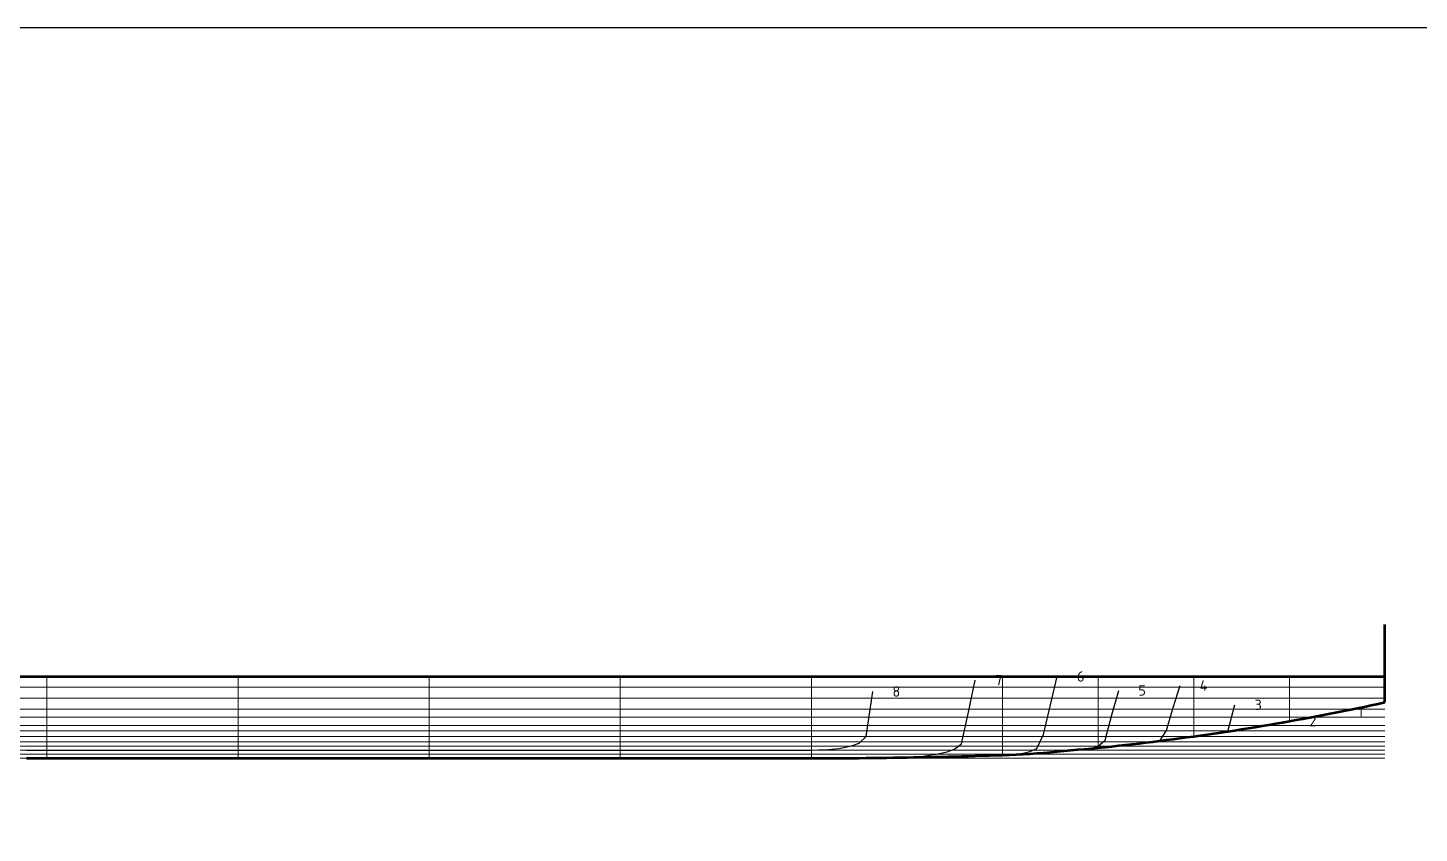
# Model space of a CAD drawing. Header units: millimetres. Extents: x 0 to 899, y -5 to 244.
# Drawn here: x 498.1 to 702.1, y 125.7 to 243.8 of the extents above; entities that cross this region are included whole.
import ezdxf
from ezdxf.enums import TextEntityAlignment as Align

# ---------------------------------------------------------------- set-up
doc = ezdxf.new("R2010")
doc.units = ezdxf.units.MM
doc.linetypes.add('DASHED', pattern=[1.524, 1.27, -0.254])
for name, color, linetype in [('00_РАМКА', 7, 'Continuous'), ('01_ЛИНИИ', 7, 'Continuous'), ('04_ТЕКСТ', 7, 'Continuous')]:
    doc.layers.add(name, color=color, linetype=linetype)
doc.styles.add('ГОСТ', font='isocpeur.ttf')

msp = doc.modelspace()

# ---------------------------------------------------------------- linework, layer by layer
at = {"layer": '00_РАМКА'}
msp.add_lwpolyline([(0, 0), (899.16, 0), (899.16, 243.84), (0, 243.84)], close=True, dxfattribs=at)
at = {"layer": '01_ЛИНИИ', "color": 179, "lineweight": 53, "true_color": 0x16202f}
for points in [[(697.11, 144.93), (697.11, 156.34)], [(136.42, 148.73), (697.11, 148.73)], [(497.86, 136.72), (498.87, 136.72), (499.87, 136.72), (500.87, 136.72), (501.87, 136.72), (502.87, 136.72), (503.87, 136.72), (504.87, 136.72), (505.87, 136.72), (506.88, 136.72), (507.88, 136.72), (508.88, 136.72), (509.88, 136.72), (510.88, 136.72), (511.88, 136.72), (512.88, 136.72), (513.88, 136.72), (514.89, 136.72), (515.89, 136.72), (516.89, 136.72), (517.89, 136.72), (518.89, 136.72), (519.89, 136.72), (520.89, 136.72), (521.89, 136.72), (522.9, 136.72), (523.9, 136.72), (524.9, 136.72), (525.9, 136.72), (526.9, 136.72), (527.9, 136.72), (528.9, 136.72), (529.9, 136.72), (530.9, 136.72), (531.91, 136.72), (532.91, 136.72), (533.91, 136.72), (534.91, 136.72), (535.91, 136.72), (536.91, 136.72), (537.91, 136.72), (538.91, 136.72), (539.92, 136.72), (540.92, 136.72), (541.92, 136.72), (542.92, 136.72), (543.92, 136.72), (544.92, 136.72), (545.92, 136.72), (546.92, 136.72), (547.93, 136.72), (548.93, 136.72), (549.93, 136.72), (550.93, 136.72), (551.93, 136.72), (552.93, 136.72), (553.93, 136.72), (554.93, 136.72), (555.94, 136.72), (556.94, 136.72), (557.94, 136.72), (558.94, 136.72), (559.94, 136.72), (560.94, 136.72), (561.94, 136.72), (562.94, 136.72), (563.95, 136.72), (564.95, 136.72), (565.95, 136.72), (566.95, 136.72), (567.95, 136.72), (568.95, 136.72), (569.95, 136.72), (570.95, 136.72), (571.95, 136.72), (572.96, 136.72), (573.96, 136.72), (574.96, 136.72), (575.96, 136.72), (576.96, 136.72), (577.96, 136.72), (578.96, 136.72), (579.96, 136.72), (580.97, 136.72), (581.97, 136.72), (582.97, 136.72), (583.97, 136.72), (584.97, 136.72), (585.97, 136.72), (586.97, 136.72), (587.97, 136.72), (588.98, 136.72), (589.98, 136.72), (590.98, 136.72), (591.98, 136.72), (592.98, 136.72), (593.98, 136.72), (594.98, 136.72), (595.98, 136.72), (596.99, 136.72), (597.99, 136.72), (598.99, 136.72), (599.99, 136.72), (600.99, 136.72), (601.99, 136.72), (602.99, 136.72), (603.99, 136.72), (605, 136.72), (606, 136.72), (607, 136.72), (608, 136.72), (609, 136.72), (610, 136.72), (611, 136.72), (612, 136.72), (613, 136.72), (614.01, 136.72), (615.01, 136.72), (616.01, 136.73), (617.01, 136.73), (618.01, 136.74), (619.01, 136.75), (620.01, 136.76), (621.01, 136.77), (622.02, 136.78), (623.02, 136.79), (624.02, 136.8), (625.02, 136.82), (626.02, 136.83), (627.02, 136.85), (628.02, 136.87), (629.02, 136.89), (630.03, 136.91), (631.03, 136.93), (632.03, 136.95), (633.03, 136.98), (634.03, 137), (635.03, 137.03), (636.03, 137.05), (637.03, 137.08), (638.04, 137.11), (639.04, 137.13), (640.04, 137.16), (641.04, 137.19), (642.04, 137.23), (643.04, 137.27), (644.04, 137.33), (645.04, 137.39), (646.05, 137.46), (647.05, 137.54), (648.05, 137.62), (649.05, 137.71), (650.05, 137.8), (651.05, 137.89), (652.05, 137.99), (653.05, 138.08), (654.05, 138.18), (655.06, 138.27), (656.06, 138.37), (657.06, 138.47), (658.06, 138.58), (659.06, 138.68), (660.06, 138.8), (661.06, 138.91), (662.06, 139.03), (663.07, 139.16), (664.07, 139.28), (665.07, 139.41), (666.07, 139.54), (667.07, 139.67), (668.07, 139.8), (669.07, 139.94), (670.07, 140.08), (671.08, 140.22), (672.08, 140.37), (673.08, 140.51), (674.08, 140.67), (675.08, 140.82), (676.08, 140.98), (677.08, 141.14), (678.08, 141.31), (679.09, 141.47), (680.09, 141.64), (681.09, 141.81), (682.09, 141.99), (683.09, 142.16), (684.09, 142.34), (685.09, 142.52), (686.09, 142.71), (687.1, 142.89), (688.1, 143.08), (689.1, 143.28), (690.1, 143.47), (691.1, 143.67), (692.1, 143.88), (693.1, 144.08), (694.1, 144.29), (695.1, 144.5), (696.11, 144.71), (697.11, 144.93)]]:
    msp.add_lwpolyline(points, dxfattribs=at)
at = {"layer": '01_ЛИНИИ', "color": 253, "lineweight": 13, "true_color": 0x9aa4b4}
for points in [[(136.42, 148.73), (697.11, 148.73)], [(136.42, 147.13), (697.11, 147.13)], [(136.42, 145.53), (697.11, 145.53)], [(136.42, 143.93), (697.11, 143.93)], [(136.42, 142.73), (697.11, 142.73)], [(136.42, 141.53), (697.11, 141.53)], [(136.42, 140.73), (697.11, 140.73)], [(136.42, 139.92), (697.11, 139.92)], [(136.42, 139.12), (697.11, 139.12)], [(136.42, 138.52), (697.11, 138.52)], [(136.42, 137.92), (697.11, 137.92)], [(136.42, 137.32), (697.11, 137.32)], [(136.42, 136.72), (697.11, 136.72)]]:
    msp.add_lwpolyline(points, dxfattribs=at)
at = {"layer": '01_ЛИНИИ', "color": 179, "linetype": 'DASHED', "lineweight": 35, "true_color": 0x16202f}
msp.add_lwpolyline([(497.86, 148.73), (498.87, 148.73), (499.87, 148.73), (500.87, 148.73), (501.87, 148.73), (502.87, 148.73), (503.87, 148.73), (504.87, 148.73), (505.87, 148.73), (506.88, 148.73), (507.88, 148.73), (508.88, 148.73), (509.88, 148.73), (510.88, 148.73), (511.88, 148.73), (512.88, 148.73), (513.88, 148.73), (514.89, 148.73), (515.89, 148.73), (516.89, 148.73), (517.89, 148.73), (518.89, 148.73), (519.89, 148.73), (520.89, 148.73), (521.89, 148.73), (522.9, 148.73), (523.9, 148.73), (524.9, 148.73), (525.9, 148.73), (526.9, 148.73), (527.9, 148.73), (528.9, 148.73), (529.9, 148.73), (530.9, 148.73), (531.91, 148.73), (532.91, 148.73), (533.91, 148.73), (534.91, 148.73), (535.91, 148.73), (536.91, 148.73), (537.91, 148.73), (538.91, 148.73), (539.92, 148.73), (540.92, 148.73), (541.92, 148.73), (542.92, 148.73), (543.92, 148.73), (544.92, 148.73), (545.92, 148.73), (546.92, 148.73), (547.93, 148.73), (548.93, 148.73), (549.93, 148.73), (550.93, 148.73), (551.93, 148.73), (552.93, 148.73), (553.93, 148.73), (554.93, 148.73), (555.94, 148.73), (556.94, 148.73), (557.94, 148.73), (558.94, 148.73), (559.94, 148.73), (560.94, 148.73), (561.94, 148.73), (562.94, 148.73), (563.95, 148.73), (564.95, 148.73), (565.95, 148.73), (566.95, 148.73), (567.95, 148.73), (568.95, 148.73), (569.95, 148.73), (570.95, 148.73), (571.95, 148.73), (572.96, 148.73), (573.96, 148.73), (574.96, 148.73), (575.96, 148.73), (576.96, 148.73), (577.96, 148.73), (578.96, 148.73), (579.96, 148.73), (580.97, 148.73), (581.97, 148.73), (582.97, 148.73), (583.97, 148.73), (584.97, 148.73), (585.97, 148.73), (586.97, 148.73), (587.97, 148.73), (588.98, 148.73), (589.98, 148.73), (590.98, 148.73), (591.98, 148.73), (592.98, 148.73), (593.98, 148.73), (594.98, 148.73), (595.98, 148.73), (596.99, 148.73), (597.99, 148.73), (598.99, 148.73), (599.99, 148.73), (600.99, 148.73), (601.99, 148.73), (602.99, 148.73), (603.99, 148.73), (605, 148.73), (606, 148.73), (607, 148.73), (608, 148.73), (609, 148.73), (610, 148.73), (611, 148.73), (612, 148.73), (613, 148.73), (614.01, 148.73), (615.01, 148.73), (616.01, 148.73), (617.01, 148.73), (618.01, 148.73), (619.01, 148.73), (620.01, 148.73), (621.01, 148.73), (622.02, 148.73), (623.02, 148.73), (624.02, 148.73), (625.02, 148.73), (626.02, 148.73), (627.02, 148.73), (628.02, 148.73), (629.02, 148.73), (630.03, 148.73), (631.03, 148.73), (632.03, 148.73), (633.03, 148.73), (634.03, 148.73), (635.03, 148.73), (636.03, 148.73), (637.03, 148.73), (638.04, 148.73), (639.04, 148.73), (640.04, 148.73), (641.04, 148.73), (642.04, 148.73), (643.04, 148.73), (644.04, 148.73), (645.04, 148.73), (646.05, 148.73), (647.05, 148.73), (648.05, 148.73), (649.05, 148.73), (650.05, 148.73), (651.05, 148.73), (652.05, 148.73), (653.05, 148.73), (654.05, 148.73), (655.06, 148.73), (656.06, 148.73), (657.06, 148.73), (658.06, 148.73), (659.06, 148.73), (660.06, 148.73), (661.06, 148.73), (662.06, 148.73), (663.07, 148.73), (664.07, 148.73), (665.07, 148.73), (666.07, 148.73), (667.07, 148.73), (668.07, 148.73), (669.07, 148.73), (670.07, 148.73), (671.08, 148.73), (672.08, 148.73), (673.08, 148.73), (674.08, 148.73), (675.08, 148.73), (676.08, 148.73), (677.08, 148.73), (678.08, 148.73), (679.09, 148.73), (680.09, 148.73), (681.09, 148.73), (682.09, 148.73), (683.09, 148.73), (684.09, 148.73), (685.09, 148.73), (686.09, 148.73), (687.1, 148.73), (688.1, 148.73), (689.1, 148.73), (690.1, 148.73), (691.1, 148.73), (692.1, 148.73), (693.1, 148.73), (694.1, 148.73), (695.1, 148.73), (696.11, 148.73), (697.11, 148.73)], dxfattribs=at)
at = {"layer": '01_ЛИНИИ', "color": 146, "lineweight": 30, "true_color": 0x1c5c8a}
for points in [[(497.86, 136.72), (498.87, 136.72), (499.87, 136.72), (500.87, 136.72), (501.87, 136.72), (502.87, 136.72), (503.87, 136.72), (504.87, 136.72), (505.87, 136.72), (506.88, 136.72), (507.88, 136.72), (508.88, 136.72), (509.88, 136.72), (510.88, 136.72), (511.88, 136.72), (512.88, 136.72), (513.88, 136.72), (514.89, 136.72), (515.89, 136.72), (516.89, 136.72), (517.89, 136.72), (518.89, 136.72), (519.89, 136.72), (520.89, 136.72), (521.89, 136.72), (522.9, 136.72), (523.9, 136.72), (524.9, 136.72), (525.9, 136.72), (526.9, 136.72), (527.9, 136.72), (528.9, 136.72), (529.9, 136.72), (530.9, 136.72), (531.91, 136.72), (532.91, 136.72), (533.91, 136.72), (534.91, 136.72), (535.91, 136.72), (536.91, 136.72), (537.91, 136.72), (538.91, 136.72), (539.92, 136.72), (540.92, 136.72), (541.92, 136.72), (542.92, 136.72), (543.92, 136.72), (544.92, 136.72), (545.92, 136.72), (546.92, 136.72), (547.93, 136.72), (548.93, 136.72), (549.93, 136.72), (550.93, 136.72), (551.93, 136.72), (552.93, 136.72), (553.93, 136.72), (554.93, 136.72), (555.94, 136.72), (556.94, 136.72), (557.94, 136.72), (558.94, 136.72), (559.94, 136.72), (560.94, 136.72), (561.94, 136.72), (562.94, 136.72), (563.95, 136.72), (564.95, 136.72), (565.95, 136.72), (566.95, 136.72), (567.95, 136.72), (568.95, 136.72), (569.95, 136.72), (570.95, 136.72), (571.95, 136.72), (572.96, 136.72), (573.96, 136.72), (574.96, 136.72), (575.96, 136.72), (576.96, 136.72), (577.96, 136.72), (578.96, 136.72), (579.96, 136.72), (580.97, 136.72), (581.97, 136.72), (582.97, 136.72), (583.97, 136.72), (584.97, 136.72), (585.97, 136.72), (586.97, 136.72), (587.97, 136.72), (588.98, 136.72), (589.98, 136.72), (590.98, 136.72), (591.98, 136.72), (592.98, 136.72), (593.98, 136.72), (594.98, 136.72), (595.98, 136.72), (596.99, 136.72), (597.99, 136.72), (598.99, 136.72), (599.99, 136.72), (600.99, 136.72), (601.99, 136.72), (602.99, 136.72), (603.99, 136.72), (605, 136.72), (606, 136.72), (607, 136.72), (608, 136.72), (609, 136.72), (610, 136.72), (611, 136.72), (612, 136.72), (613, 136.72), (614.01, 136.72), (615.01, 136.72), (616.01, 136.73), (617.01, 136.73), (618.01, 136.74), (619.01, 136.75), (620.01, 136.76), (621.01, 136.77), (622.02, 136.78), (623.02, 136.79), (624.02, 136.8), (625.02, 136.82), (626.02, 136.83), (627.02, 136.85), (628.02, 136.87), (629.02, 136.89), (630.03, 136.91), (631.03, 136.93), (632.03, 136.95), (633.03, 136.98), (634.03, 137), (635.03, 137.03), (636.03, 137.05), (637.03, 137.08), (638.04, 137.11), (639.04, 137.13), (640.04, 137.16), (641.04, 137.19), (642.04, 137.23), (643.04, 137.31), (644.04, 137.47), (645.04, 137.73), (646.05, 138.17), (647.05, 140.2), (648.05, 144.54), (649.05, 148.73)], [(497.86, 136.72), (498.87, 136.72), (499.87, 136.72), (500.87, 136.72), (501.87, 136.72), (502.87, 136.72), (503.87, 136.72), (504.87, 136.72), (505.87, 136.72), (506.88, 136.72), (507.88, 136.72), (508.88, 136.72), (509.88, 136.72), (510.88, 136.72), (511.88, 136.72), (512.88, 136.72), (513.88, 136.72), (514.89, 136.72), (515.89, 136.72), (516.89, 136.72), (517.89, 136.72), (518.89, 136.72), (519.89, 136.72), (520.89, 136.72), (521.89, 136.72), (522.9, 136.72), (523.9, 136.72), (524.9, 136.72), (525.9, 136.72), (526.9, 136.72), (527.9, 136.72), (528.9, 136.72), (529.9, 136.72), (530.9, 136.72), (531.91, 136.72), (532.91, 136.72), (533.91, 136.72), (534.91, 136.72), (535.91, 136.72), (536.91, 136.72), (537.91, 136.72), (538.91, 136.72), (539.92, 136.72), (540.92, 136.72), (541.92, 136.72), (542.92, 136.72), (543.92, 136.72), (544.92, 136.72), (545.92, 136.72), (546.92, 136.72), (547.93, 136.72), (548.93, 136.72), (549.93, 136.72), (550.93, 136.72), (551.93, 136.72), (552.93, 136.72), (553.93, 136.72), (554.93, 136.72), (555.94, 136.72), (556.94, 136.72), (557.94, 136.72), (558.94, 136.72), (559.94, 136.72), (560.94, 136.72), (561.94, 136.72), (562.94, 136.72), (563.95, 136.72), (564.95, 136.72), (565.95, 136.72), (566.95, 136.72), (567.95, 136.72), (568.95, 136.72), (569.95, 136.72), (570.95, 136.72), (571.95, 136.72), (572.96, 136.72), (573.96, 136.72), (574.96, 136.72), (575.96, 136.72), (576.96, 136.72), (577.96, 136.72), (578.96, 136.72), (579.96, 136.72), (580.97, 136.72), (581.97, 136.72), (582.97, 136.72), (583.97, 136.72), (584.97, 136.72), (585.97, 136.72), (586.97, 136.72), (587.97, 136.72), (588.98, 136.72), (589.98, 136.72), (590.98, 136.72), (591.98, 136.72), (592.98, 136.72), (593.98, 136.72), (594.98, 136.72), (595.98, 136.72), (596.99, 136.72), (597.99, 136.72), (598.99, 136.72), (599.99, 136.72), (600.99, 136.72), (601.99, 136.72), (602.99, 136.72), (603.99, 136.72), (605, 136.72), (606, 136.72), (607, 136.72), (608, 136.72), (609, 136.72), (610, 136.72), (611, 136.72), (612, 136.72), (613, 136.72), (614.01, 136.72), (615.01, 136.72), (616.01, 136.73), (617.01, 136.73), (618.01, 136.74), (619.01, 136.75), (620.01, 136.76), (621.01, 136.77), (622.02, 136.78), (623.02, 136.79), (624.02, 136.8), (625.02, 136.82), (626.02, 136.84), (627.02, 136.87), (628.02, 136.93), (629.02, 137), (630.03, 137.11), (631.03, 137.26), (632.03, 137.45), (633.03, 137.72), (634.03, 138.11), (635.03, 138.86), (636.03, 143.51), (637.03, 148.19)], [(497.86, 136.72), (498.87, 136.72), (499.87, 136.72), (500.87, 136.72), (501.87, 136.72), (502.87, 136.72), (503.87, 136.72), (504.87, 136.72), (505.87, 136.72), (506.88, 136.72), (507.88, 136.72), (508.88, 136.72), (509.88, 136.72), (510.88, 136.72), (511.88, 136.72), (512.88, 136.72), (513.88, 136.72), (514.89, 136.72), (515.89, 136.72), (516.89, 136.72), (517.89, 136.72), (518.89, 136.72), (519.89, 136.72), (520.89, 136.72), (521.89, 136.72), (522.9, 136.72), (523.9, 136.72), (524.9, 136.72), (525.9, 136.72), (526.9, 136.72), (527.9, 136.72), (528.9, 136.72), (529.9, 136.72), (530.9, 136.72), (531.91, 136.72), (532.91, 136.72), (533.91, 136.72), (534.91, 136.72), (535.91, 136.72), (536.91, 136.72), (537.91, 136.72), (538.91, 136.72), (539.92, 136.72), (540.92, 136.72), (541.92, 136.72), (542.92, 136.72), (543.92, 136.72), (544.92, 136.72), (545.92, 136.72), (546.92, 136.72), (547.93, 136.72), (548.93, 136.72), (549.93, 136.72), (550.93, 136.72), (551.93, 136.72), (552.93, 136.72), (553.93, 136.72), (554.93, 136.72), (555.94, 136.72), (556.94, 136.72), (557.94, 136.72), (558.94, 136.72), (559.94, 136.72), (560.94, 136.72), (561.94, 136.72), (562.94, 136.72), (563.95, 136.72), (564.95, 136.72), (565.95, 136.72), (566.95, 136.72), (567.95, 136.72), (568.95, 136.72), (569.95, 136.72), (570.95, 136.72), (571.95, 136.72), (572.96, 136.72), (573.96, 136.72), (574.96, 136.72), (575.96, 136.72), (576.96, 136.72), (577.96, 136.72), (578.96, 136.72), (579.96, 136.72), (580.97, 136.72), (581.97, 136.72), (582.97, 136.72), (583.97, 136.72), (584.97, 136.72), (585.97, 136.72), (586.97, 136.72), (587.97, 136.72), (588.98, 136.72), (589.98, 136.72), (590.98, 136.72), (591.98, 136.72), (592.98, 136.72), (593.98, 136.72), (594.98, 136.72), (595.98, 136.72), (596.99, 136.72), (597.99, 136.72), (598.99, 136.72), (599.99, 136.72), (600.99, 136.72), (601.99, 136.72), (602.99, 136.72), (603.99, 136.72), (605, 136.72), (606, 136.72), (607, 136.72), (608, 136.72), (609, 136.72), (610, 136.72), (611, 136.72), (612, 136.72), (613, 136.72), (614.01, 136.72), (615.01, 136.72), (616.01, 136.73), (617.01, 136.73), (618.01, 136.74), (619.01, 136.75), (620.01, 136.76), (621.01, 136.77), (622.02, 136.78), (623.02, 136.79), (624.02, 136.8), (625.02, 136.82), (626.02, 136.83), (627.02, 136.85), (628.02, 136.87), (629.02, 136.89), (630.03, 136.91), (631.03, 136.93), (632.03, 136.95), (633.03, 136.98), (634.03, 137), (635.03, 137.03), (636.03, 137.05), (637.03, 137.08), (638.04, 137.11), (639.04, 137.13), (640.04, 137.16), (641.04, 137.19), (642.04, 137.23), (643.04, 137.27), (644.04, 137.33), (645.04, 137.39), (646.05, 137.46), (647.05, 137.54), (648.05, 137.62), (649.05, 137.71), (650.05, 137.8), (651.05, 137.89), (652.05, 137.99), (653.05, 138.08), (654.05, 138.18), (655.06, 138.27), (656.06, 138.37), (657.06, 138.47), (658.06, 138.58), (659.06, 138.68), (660.06, 138.8), (661.06, 138.91), (662.06, 139.03), (663.07, 139.16), (664.07, 139.28), (665.07, 140.81), (666.07, 144.15), (667.07, 147.4)], [(497.86, 136.72), (498.87, 136.72), (499.87, 136.72), (500.87, 136.72), (501.87, 136.72), (502.87, 136.72), (503.87, 136.72), (504.87, 136.72), (505.87, 136.72), (506.88, 136.72), (507.88, 136.72), (508.88, 136.72), (509.88, 136.72), (510.88, 136.72), (511.88, 136.72), (512.88, 136.72), (513.88, 136.72), (514.89, 136.72), (515.89, 136.72), (516.89, 136.72), (517.89, 136.72), (518.89, 136.72), (519.89, 136.72), (520.89, 136.72), (521.89, 136.72), (522.9, 136.72), (523.9, 136.72), (524.9, 136.72), (525.9, 136.72), (526.9, 136.72), (527.9, 136.72), (528.9, 136.72), (529.9, 136.72), (530.9, 136.72), (531.91, 136.72), (532.91, 136.72), (533.91, 136.72), (534.91, 136.72), (535.91, 136.72), (536.91, 136.72), (537.91, 136.72), (538.91, 136.72), (539.92, 136.72), (540.92, 136.72), (541.92, 136.72), (542.92, 136.72), (543.92, 136.72), (544.92, 136.72), (545.92, 136.72), (546.92, 136.72), (547.93, 136.72), (548.93, 136.72), (549.93, 136.72), (550.93, 136.72), (551.93, 136.72), (552.93, 136.72), (553.93, 136.72), (554.93, 136.72), (555.94, 136.72), (556.94, 136.72), (557.94, 136.72), (558.94, 136.72), (559.94, 136.72), (560.94, 136.72), (561.94, 136.72), (562.94, 136.72), (563.95, 136.72), (564.95, 136.72), (565.95, 136.72), (566.95, 136.72), (567.95, 136.72), (568.95, 136.72), (569.95, 136.72), (570.95, 136.72), (571.95, 136.72), (572.96, 136.72), (573.96, 136.72), (574.96, 136.72), (575.96, 136.72), (576.96, 136.72), (577.96, 136.72), (578.96, 136.72), (579.96, 136.72), (580.97, 136.72), (581.97, 136.72), (582.97, 136.72), (583.97, 136.72), (584.97, 136.72), (585.97, 136.72), (586.97, 136.72), (587.97, 136.72), (588.98, 136.72), (589.98, 136.72), (590.98, 136.72), (591.98, 136.72), (592.98, 136.72), (593.98, 136.72), (594.98, 136.72), (595.98, 136.72), (596.99, 136.72), (597.99, 136.72), (598.99, 136.72), (599.99, 136.72), (600.99, 136.72), (601.99, 136.72), (602.99, 136.72), (603.99, 136.72), (605, 136.72), (606, 136.72), (607, 136.72), (608, 136.72), (609, 136.72), (610, 136.72), (611, 136.72), (612, 136.72), (613, 136.72), (614.01, 136.72), (615.01, 136.72), (616.01, 136.73), (617.01, 136.73), (618.01, 136.74), (619.01, 136.75), (620.01, 136.76), (621.01, 136.77), (622.02, 136.78), (623.02, 136.79), (624.02, 136.8), (625.02, 136.82), (626.02, 136.83), (627.02, 136.85), (628.02, 136.87), (629.02, 136.89), (630.03, 136.91), (631.03, 136.93), (632.03, 136.95), (633.03, 136.98), (634.03, 137), (635.03, 137.03), (636.03, 137.05), (637.03, 137.08), (638.04, 137.11), (639.04, 137.13), (640.04, 137.16), (641.04, 137.19), (642.04, 137.23), (643.04, 137.27), (644.04, 137.33), (645.04, 137.39), (646.05, 137.46), (647.05, 137.54), (648.05, 137.62), (649.05, 137.71), (650.05, 137.8), (651.05, 137.89), (652.05, 137.99), (653.05, 138.08), (654.05, 138.23), (655.06, 138.51), (656.06, 139.39), (657.06, 143.09), (658.06, 146.68)], [(497.86, 137.92), (498.87, 137.92), (499.87, 137.92), (500.87, 137.92), (501.87, 137.92), (502.87, 137.92), (503.87, 137.92), (504.87, 137.92), (505.87, 137.92), (506.88, 137.92), (507.88, 137.92), (508.88, 137.92), (509.88, 137.92), (510.88, 137.92), (511.88, 137.92), (512.88, 137.92), (513.88, 137.92), (514.89, 137.92), (515.89, 137.92), (516.89, 137.92), (517.89, 137.92), (518.89, 137.92), (519.89, 137.92), (520.89, 137.92), (521.89, 137.92), (522.9, 137.92), (523.9, 137.92), (524.9, 137.92), (525.9, 137.92), (526.9, 137.92), (527.9, 137.92), (528.9, 137.92), (529.9, 137.92), (530.9, 137.92), (531.91, 137.92), (532.91, 137.92), (533.91, 137.92), (534.91, 137.92), (535.91, 137.92), (536.91, 137.92), (537.91, 137.92), (538.91, 137.92), (539.92, 137.92), (540.92, 137.92), (541.92, 137.92), (542.92, 137.92), (543.92, 137.92), (544.92, 137.92), (545.92, 137.92), (546.92, 137.92), (547.93, 137.92), (548.93, 137.92), (549.93, 137.92), (550.93, 137.92), (551.93, 137.92), (552.93, 137.92), (553.93, 137.92), (554.93, 137.92), (555.94, 137.92), (556.94, 137.92), (557.94, 137.92), (558.94, 137.92), (559.94, 137.92), (560.94, 137.92), (561.94, 137.92), (562.94, 137.92), (563.95, 137.92), (564.95, 137.92), (565.95, 137.92), (566.95, 137.92), (567.95, 137.92), (568.95, 137.92), (569.95, 137.92), (570.95, 137.92), (571.95, 137.92), (572.96, 137.92), (573.96, 137.92), (574.96, 137.92), (575.96, 137.92), (576.96, 137.92), (577.96, 137.92), (578.96, 137.92), (579.96, 137.92), (580.97, 137.92), (581.97, 137.92), (582.97, 137.92), (583.97, 137.92), (584.97, 137.92), (585.97, 137.92), (586.97, 137.92), (587.97, 137.92), (588.98, 137.92), (589.98, 137.92), (590.98, 137.92), (591.98, 137.92), (592.98, 137.92), (593.98, 137.92), (594.98, 137.92), (595.98, 137.92), (596.99, 137.92), (597.99, 137.92), (598.99, 137.92), (599.99, 137.92), (600.99, 137.92), (601.99, 137.92), (602.99, 137.92), (603.99, 137.92), (605, 137.92), (606, 137.92), (607, 137.92), (608, 137.92), (609, 137.92), (610, 137.92), (611, 137.92), (612, 137.92), (613, 137.92), (614.01, 137.94), (615.01, 137.98), (616.01, 138.06), (617.01, 138.18), (618.01, 138.35), (619.01, 138.59), (620.01, 138.95), (621.01, 139.9), (622.02, 146.52)], [(497.86, 136.72), (498.87, 136.72), (499.87, 136.72), (500.87, 136.72), (501.87, 136.72), (502.87, 136.72), (503.87, 136.72), (504.87, 136.72), (505.87, 136.72), (506.88, 136.72), (507.88, 136.72), (508.88, 136.72), (509.88, 136.72), (510.88, 136.72), (511.88, 136.72), (512.88, 136.72), (513.88, 136.72), (514.89, 136.72), (515.89, 136.72), (516.89, 136.72), (517.89, 136.72), (518.89, 136.72), (519.89, 136.72), (520.89, 136.72), (521.89, 136.72), (522.9, 136.72), (523.9, 136.72), (524.9, 136.72), (525.9, 136.72), (526.9, 136.72), (527.9, 136.72), (528.9, 136.72), (529.9, 136.72), (530.9, 136.72), (531.91, 136.72), (532.91, 136.72), (533.91, 136.72), (534.91, 136.72), (535.91, 136.72), (536.91, 136.72), (537.91, 136.72), (538.91, 136.72), (539.92, 136.72), (540.92, 136.72), (541.92, 136.72), (542.92, 136.72), (543.92, 136.72), (544.92, 136.72), (545.92, 136.72), (546.92, 136.72), (547.93, 136.72), (548.93, 136.72), (549.93, 136.72), (550.93, 136.72), (551.93, 136.72), (552.93, 136.72), (553.93, 136.72), (554.93, 136.72), (555.94, 136.72), (556.94, 136.72), (557.94, 136.72), (558.94, 136.72), (559.94, 136.72), (560.94, 136.72), (561.94, 136.72), (562.94, 136.72), (563.95, 136.72), (564.95, 136.72), (565.95, 136.72), (566.95, 136.72), (567.95, 136.72), (568.95, 136.72), (569.95, 136.72), (570.95, 136.72), (571.95, 136.72), (572.96, 136.72), (573.96, 136.72), (574.96, 136.72), (575.96, 136.72), (576.96, 136.72), (577.96, 136.72), (578.96, 136.72), (579.96, 136.72), (580.97, 136.72), (581.97, 136.72), (582.97, 136.72), (583.97, 136.72), (584.97, 136.72), (585.97, 136.72), (586.97, 136.72), (587.97, 136.72), (588.98, 136.72), (589.98, 136.72), (590.98, 136.72), (591.98, 136.72), (592.98, 136.72), (593.98, 136.72), (594.98, 136.72), (595.98, 136.72), (596.99, 136.72), (597.99, 136.72), (598.99, 136.72), (599.99, 136.72), (600.99, 136.72), (601.99, 136.72), (602.99, 136.72), (603.99, 136.72), (605, 136.72), (606, 136.72), (607, 136.72), (608, 136.72), (609, 136.72), (610, 136.72), (611, 136.72), (612, 136.72), (613, 136.72), (614.01, 136.72), (615.01, 136.72), (616.01, 136.73), (617.01, 136.73), (618.01, 136.74), (619.01, 136.75), (620.01, 136.76), (621.01, 136.77), (622.02, 136.78), (623.02, 136.79), (624.02, 136.8), (625.02, 136.82), (626.02, 136.83), (627.02, 136.85), (628.02, 136.87), (629.02, 136.89), (630.03, 136.91), (631.03, 136.93), (632.03, 136.95), (633.03, 136.98), (634.03, 137), (635.03, 137.03), (636.03, 137.05), (637.03, 137.08), (638.04, 137.11), (639.04, 137.13), (640.04, 137.16), (641.04, 137.19), (642.04, 137.23), (643.04, 137.27), (644.04, 137.33), (645.04, 137.39), (646.05, 137.46), (647.05, 137.54), (648.05, 137.62), (649.05, 137.71), (650.05, 137.8), (651.05, 137.89), (652.05, 137.99), (653.05, 138.08), (654.05, 138.18), (655.06, 138.27), (656.06, 138.37), (657.06, 138.47), (658.06, 138.58), (659.06, 138.68), (660.06, 138.8), (661.06, 138.91), (662.06, 139.03), (663.07, 139.16), (664.07, 139.28), (665.07, 139.41), (666.07, 139.54), (667.07, 139.67), (668.07, 139.8), (669.07, 139.94), (670.07, 140.08), (671.08, 140.22), (672.08, 140.37), (673.08, 140.51), (674.08, 140.67), (675.08, 144.57)], [(497.86, 136.72), (498.87, 136.72), (499.87, 136.72), (500.87, 136.72), (501.87, 136.72), (502.87, 136.72), (503.87, 136.72), (504.87, 136.72), (505.87, 136.72), (506.88, 136.72), (507.88, 136.72), (508.88, 136.72), (509.88, 136.72), (510.88, 136.72), (511.88, 136.72), (512.88, 136.72), (513.88, 136.72), (514.89, 136.72), (515.89, 136.72), (516.89, 136.72), (517.89, 136.72), (518.89, 136.72), (519.89, 136.72), (520.89, 136.72), (521.89, 136.72), (522.9, 136.72), (523.9, 136.72), (524.9, 136.72), (525.9, 136.72), (526.9, 136.72), (527.9, 136.72), (528.9, 136.72), (529.9, 136.72), (530.9, 136.72), (531.91, 136.72), (532.91, 136.72), (533.91, 136.72), (534.91, 136.72), (535.91, 136.72), (536.91, 136.72), (537.91, 136.72), (538.91, 136.72), (539.92, 136.72), (540.92, 136.72), (541.92, 136.72), (542.92, 136.72), (543.92, 136.72), (544.92, 136.72), (545.92, 136.72), (546.92, 136.72), (547.93, 136.72), (548.93, 136.72), (549.93, 136.72), (550.93, 136.72), (551.93, 136.72), (552.93, 136.72), (553.93, 136.72), (554.93, 136.72), (555.94, 136.72), (556.94, 136.72), (557.94, 136.72), (558.94, 136.72), (559.94, 136.72), (560.94, 136.72), (561.94, 136.72), (562.94, 136.72), (563.95, 136.72), (564.95, 136.72), (565.95, 136.72), (566.95, 136.72), (567.95, 136.72), (568.95, 136.72), (569.95, 136.72), (570.95, 136.72), (571.95, 136.72), (572.96, 136.72), (573.96, 136.72), (574.96, 136.72), (575.96, 136.72), (576.96, 136.72), (577.96, 136.72), (578.96, 136.72), (579.96, 136.72), (580.97, 136.72), (581.97, 136.72), (582.97, 136.72), (583.97, 136.72), (584.97, 136.72), (585.97, 136.72), (586.97, 136.72), (587.97, 136.72), (588.98, 136.72), (589.98, 136.72), (590.98, 136.72), (591.98, 136.72), (592.98, 136.72), (593.98, 136.72), (594.98, 136.72), (595.98, 136.72), (596.99, 136.72), (597.99, 136.72), (598.99, 136.72), (599.99, 136.72), (600.99, 136.72), (601.99, 136.72), (602.99, 136.72), (603.99, 136.72), (605, 136.72), (606, 136.72), (607, 136.72), (608, 136.72), (609, 136.72), (610, 136.72), (611, 136.72), (612, 136.72), (613, 136.72), (614.01, 136.72), (615.01, 136.72), (616.01, 136.73), (617.01, 136.73), (618.01, 136.74), (619.01, 136.75), (620.01, 136.76), (621.01, 136.77), (622.02, 136.78), (623.02, 136.79), (624.02, 136.8), (625.02, 136.82), (626.02, 136.83), (627.02, 136.85), (628.02, 136.87), (629.02, 136.89), (630.03, 136.91), (631.03, 136.93), (632.03, 136.95), (633.03, 136.98), (634.03, 137), (635.03, 137.03), (636.03, 137.05), (637.03, 137.08), (638.04, 137.11), (639.04, 137.13), (640.04, 137.16), (641.04, 137.19), (642.04, 137.23), (643.04, 137.27), (644.04, 137.33), (645.04, 137.39), (646.05, 137.46), (647.05, 137.54), (648.05, 137.62), (649.05, 137.71), (650.05, 137.8), (651.05, 137.89), (652.05, 137.99), (653.05, 138.08), (654.05, 138.18), (655.06, 138.27), (656.06, 138.37), (657.06, 138.47), (658.06, 138.58), (659.06, 138.68), (660.06, 138.8), (661.06, 138.91), (662.06, 139.03), (663.07, 139.16), (664.07, 139.28), (665.07, 139.41), (666.07, 139.54), (667.07, 139.67), (668.07, 139.8), (669.07, 139.94), (670.07, 140.08), (671.08, 140.22), (672.08, 140.37), (673.08, 140.51), (674.08, 140.67), (675.08, 140.82), (676.08, 140.98), (677.08, 141.14), (678.08, 141.31), (679.09, 141.47), (680.09, 141.64), (681.09, 141.81), (682.09, 141.99), (683.09, 142.16), (684.09, 142.34), (685.09, 142.52), (686.09, 142.71), (687.1, 142.89), (688.1, 143.08), (689.1, 143.28), (690.1, 143.47)], [(497.86, 136.72), (498.87, 136.72), (499.87, 136.72), (500.87, 136.72), (501.87, 136.72), (502.87, 136.72), (503.87, 136.72), (504.87, 136.72), (505.87, 136.72), (506.88, 136.72), (507.88, 136.72), (508.88, 136.72), (509.88, 136.72), (510.88, 136.72), (511.88, 136.72), (512.88, 136.72), (513.88, 136.72), (514.89, 136.72), (515.89, 136.72), (516.89, 136.72), (517.89, 136.72), (518.89, 136.72), (519.89, 136.72), (520.89, 136.72), (521.89, 136.72), (522.9, 136.72), (523.9, 136.72), (524.9, 136.72), (525.9, 136.72), (526.9, 136.72), (527.9, 136.72), (528.9, 136.72), (529.9, 136.72), (530.9, 136.72), (531.91, 136.72), (532.91, 136.72), (533.91, 136.72), (534.91, 136.72), (535.91, 136.72), (536.91, 136.72), (537.91, 136.72), (538.91, 136.72), (539.92, 136.72), (540.92, 136.72), (541.92, 136.72), (542.92, 136.72), (543.92, 136.72), (544.92, 136.72), (545.92, 136.72), (546.92, 136.72), (547.93, 136.72), (548.93, 136.72), (549.93, 136.72), (550.93, 136.72), (551.93, 136.72), (552.93, 136.72), (553.93, 136.72), (554.93, 136.72), (555.94, 136.72), (556.94, 136.72), (557.94, 136.72), (558.94, 136.72), (559.94, 136.72), (560.94, 136.72), (561.94, 136.72), (562.94, 136.72), (563.95, 136.72), (564.95, 136.72), (565.95, 136.72), (566.95, 136.72), (567.95, 136.72), (568.95, 136.72), (569.95, 136.72), (570.95, 136.72), (571.95, 136.72), (572.96, 136.72), (573.96, 136.72), (574.96, 136.72), (575.96, 136.72), (576.96, 136.72), (577.96, 136.72), (578.96, 136.72), (579.96, 136.72), (580.97, 136.72), (581.97, 136.72), (582.97, 136.72), (583.97, 136.72), (584.97, 136.72), (585.97, 136.72), (586.97, 136.72), (587.97, 136.72), (588.98, 136.72), (589.98, 136.72), (590.98, 136.72), (591.98, 136.72), (592.98, 136.72), (593.98, 136.72), (594.98, 136.72), (595.98, 136.72), (596.99, 136.72), (597.99, 136.72), (598.99, 136.72), (599.99, 136.72), (600.99, 136.72), (601.99, 136.72), (602.99, 136.72), (603.99, 136.72), (605, 136.72), (606, 136.72), (607, 136.72), (608, 136.72), (609, 136.72), (610, 136.72), (611, 136.72), (612, 136.72), (613, 136.72), (614.01, 136.72), (615.01, 136.72), (616.01, 136.73), (617.01, 136.73), (618.01, 136.74), (619.01, 136.75), (620.01, 136.76), (621.01, 136.77), (622.02, 136.78), (623.02, 136.79), (624.02, 136.8), (625.02, 136.82), (626.02, 136.83), (627.02, 136.85), (628.02, 136.87), (629.02, 136.89), (630.03, 136.91), (631.03, 136.93), (632.03, 136.95), (633.03, 136.98), (634.03, 137), (635.03, 137.03), (636.03, 137.05), (637.03, 137.08), (638.04, 137.11), (639.04, 137.13), (640.04, 137.16), (641.04, 137.19), (642.04, 137.23), (643.04, 137.27), (644.04, 137.33), (645.04, 137.39), (646.05, 137.46), (647.05, 137.54), (648.05, 137.62), (649.05, 137.71), (650.05, 137.8), (651.05, 137.89), (652.05, 137.99), (653.05, 138.08), (654.05, 138.18), (655.06, 138.27), (656.06, 138.37), (657.06, 138.47), (658.06, 138.58), (659.06, 138.68), (660.06, 138.8), (661.06, 138.91), (662.06, 139.03), (663.07, 139.16), (664.07, 139.28), (665.07, 139.41), (666.07, 139.54), (667.07, 139.67), (668.07, 139.8), (669.07, 139.94), (670.07, 140.08), (671.08, 140.22), (672.08, 140.37), (673.08, 140.51), (674.08, 140.67), (675.08, 140.82), (676.08, 140.98), (677.08, 141.14), (678.08, 141.31), (679.09, 141.47), (680.09, 141.64), (681.09, 141.81), (682.09, 141.99), (683.09, 142.16)]]:
    msp.add_lwpolyline(points, dxfattribs=at)
at = {"layer": '01_ЛИНИИ', "color": 253, "lineweight": 18, "true_color": 0x9aa4b4}
for points in [[(500.87, 136.72), (500.87, 148.73)], [(528.9, 136.72), (528.9, 148.73)], [(556.94, 136.72), (556.94, 148.73)], [(584.97, 136.72), (584.97, 148.73)], [(613, 136.72), (613, 148.73)], [(641.04, 137.19), (641.04, 148.73)], [(655.06, 138.27), (655.06, 148.73)], [(669.07, 139.94), (669.07, 148.73)], [(683.09, 142.16), (683.09, 148.73)], [(697.11, 144.93), (697.11, 148.73)]]:
    msp.add_lwpolyline(points, dxfattribs=at)

# ---------------------------------------------------------------- texts
at = {"layer": '04_ТЕКСТ', "color": 146, "true_color": 0x1c5c8a, "style": 'ГОСТ'}
for s, p in [('6', (652.49, 148.73)), ('8', (625.45, 146.52)), ('7', (640.47, 148.19)), ('5', (661.5, 146.68)), ('4', (670.51, 147.4)), ('3', (678.52, 144.57)), ('2', (686.53, 142.16)), ('1', (693.54, 143.47))]:
    msp.add_text(s, height=1.52, dxfattribs=at).set_placement(p, align=Align.MIDDLE_CENTER)

doc.saveas('drawing.dxf')
